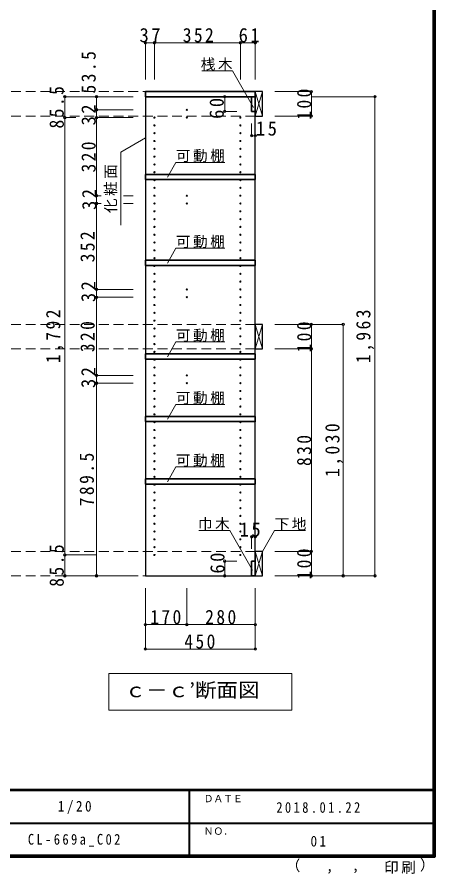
# Model space of a CAD drawing. Units: millimetres, scale not verified. Extents: x -3922 to 3878, y -2932 to 2722.
# Drawn here: x 2167 to 3878, y -2932 to 578 of the extents above; entities that cross this region are included whole.
import ezdxf
from ezdxf.enums import TextEntityAlignment as Align

# ---------------------------------------------------------------- set-up
doc = ezdxf.new("R2010")
doc.units = ezdxf.units.MM
doc.header["$LTSCALE"] = 20
doc.header["$PDMODE"] = 32
doc.header["$PDSIZE"] = 10
doc.linetypes.add('DASHED2', pattern=[3, 2, -1])
for name, color, linetype, lineweight in [('0-2', 2, 'Continuous', 35), ('0-4_可動棚', 3, 'Continuous', 25), ('0-5_側板', 4, 'Continuous', 9), ('0-7_桟木・巾木', 2, 'Continuous', 35), ('0-8', 3, 'Continuous', 25), ('0-A_文字', 7, 'Continuous', 18), ('0-B_寸法', 7, 'Continuous', 9), ('F-1_枠', 6, 'Continuous', 40)]:
    doc.layers.add(name, color=color, linetype=linetype, lineweight=lineweight)
doc.layers.add('F-A_文字', color=7, linetype='Continuous')
doc.styles.add('ＭＳ ゴシック', font='')
doc.styles.get('ＭＳ ゴシック').set_extended_font_data('MS Gothic')

msp = doc.modelspace()

# ---------------------------------------------------------------- linework, layer by layer
at = {"layer": '0-2'}
for p, q in [((2692.47, 272.73), (3142.47, 272.73)), ((3142.47, 272.73), (3142.47, 251.73))]:
    msp.add_line(p, q, dxfattribs=at)
msp.add_lwpolyline([(3142.47, 251.73), (2692.47, 251.73), (2692.47, 272.73)], dxfattribs=at)
at = {"layer": '0-4_可動棚', "color": 2, "lineweight": 35}
for p, q in [((2692.47, -87.27), (2692.47, -66.27)), ((3142.47, -66.27), (2692.47, -66.27)), ((2692.47, -439.27), (2692.47, -418.27)), ((3142.47, -418.27), (2692.47, -418.27)), ((2692.47, -823.27), (2692.47, -802.27)), ((3142.47, -802.27), (2692.47, -802.27)), ((2692.47, -1079.27), (2692.47, -1058.27)), ((3142.47, -1058.27), (2692.47, -1058.27)), ((2692.47, -1335.27), (2692.47, -1314.27)), ((3142.47, -1314.27), (2692.47, -1314.27))]:
    msp.add_line(p, q, dxfattribs=at)
for points in [[(3142.47, -66.27), (3142.47, -87.27), (2692.47, -87.27)], [(3142.47, -418.27), (3142.47, -439.27), (2692.47, -439.27)], [(3142.47, -802.27), (3142.47, -823.27), (2692.47, -823.27)], [(3142.47, -1058.27), (3142.47, -1079.27), (2692.47, -1079.27)], [(3142.47, -1314.27), (3142.47, -1335.27), (2692.47, -1335.27)]]:
    msp.add_lwpolyline(points, dxfattribs=at)
at = {"layer": '0-5_側板', "color": 3, "lineweight": 25}
for p, q in [((3142.47, 251.73), (2692.47, 251.73)), ((3142.47, -1711.27), (3142.47, 251.73))]:
    msp.add_line(p, q, dxfattribs=at)
msp.add_lwpolyline([(2692.47, 251.73), (2692.47, -1711.27), (3142.47, -1711.27)], dxfattribs=at)
at = {"layer": '0-5_側板'}
for centre in [(2862.47, 198.23), (2729.47, 166.23), (2862.47, 166.23), (3081.47, 166.23), (2729.47, 134.23), (3081.47, 134.23), (2729.47, 102.23), (2729.47, 70.23), (3081.47, 102.23), (3081.47, 70.23), (2729.47, 38.23), (3081.47, 38.23), (2729.47, 6.23), (3081.47, 6.23), (2729.47, -25.77), (3081.47, -25.77), (2729.47, -57.77), (3081.47, -57.77), (2729.47, -89.77), (3081.47, -89.77), (2729.47, -121.77), (3081.47, -121.77), (2729.47, -153.77), (2862.47, -153.77), (3081.47, -153.77), (2729.47, -185.77), (2862.47, -185.77), (3081.47, -185.77), (2729.47, -217.77), (3081.47, -217.77), (2729.47, -249.77), (2729.47, -281.77), (3081.47, -249.77), (3081.47, -281.77), (2729.47, -313.77), (3081.47, -313.77), (2729.47, -345.77), (3081.47, -345.77), (2729.47, -377.77), (3081.47, -377.77), (2729.47, -409.77), (3081.47, -409.77), (2729.47, -441.77), (3081.47, -441.77), (2729.47, -473.77), (3081.47, -473.77), (2729.47, -505.77), (3081.47, -505.77), (2729.47, -537.77), (2862.47, -537.77), (3081.47, -537.77), (2729.47, -569.77), (2862.47, -569.77), (3081.47, -569.77), (2729.47, -601.77), (2729.47, -633.77), (3081.47, -601.77), (3081.47, -633.77), (2729.47, -665.77), (3081.47, -665.77), (2729.47, -697.77), (3081.47, -697.77), (2729.47, -729.77), (3081.47, -729.77), (2729.47, -761.77), (3081.47, -761.77), (2729.47, -793.77), (3081.47, -793.77), (2729.47, -825.77), (3081.47, -825.77), (2729.47, -857.77), (3081.47, -857.77), (2729.47, -889.77), (2862.47, -889.77), (3081.47, -889.77), (2729.47, -921.77), (2862.47, -921.77), (3081.47, -921.77), (2729.47, -953.77), (3081.47, -953.77), (2729.47, -985.77), (2729.47, -1017.77), (3081.47, -985.77), (3081.47, -1017.77), (2729.47, -1049.77), (3081.47, -1049.77), (2729.47, -1081.77), (3081.47, -1081.77), (2729.47, -1113.77), (3081.47, -1113.77), (2729.47, -1145.77), (3081.47, -1145.77), (2729.47, -1177.77), (3081.47, -1177.77), (2729.47, -1209.77), (3081.47, -1209.77), (2729.47, -1241.77), (3081.47, -1241.77), (2729.47, -1273.77), (3081.47, -1273.77), (2729.47, -1305.77), (3081.47, -1305.77), (2729.47, -1337.77), (2729.47, -1369.77), (3081.47, -1337.77), (3081.47, -1369.77), (2729.47, -1401.77), (3081.47, -1401.77), (2729.47, -1433.77), (3081.47, -1433.77), (2729.47, -1465.77), (3081.47, -1465.77), (2729.47, -1497.77), (3081.47, -1497.77), (2729.47, -1529.77), (3081.47, -1529.77), (2729.47, -1561.77), (3081.47, -1561.77), (2729.47, -1593.77), (3081.47, -1593.77), (2729.47, -1625.77), (3081.47, -1625.77)]:
    msp.add_circle(centre, 2.5, dxfattribs=at)
at = {"layer": '0-7_桟木・巾木'}
for p, q in [((3142.47, 251.73), (3127.47, 251.73)), ((3127.47, 191.73), (3127.47, 251.73)), ((3142.47, 251.73), (3142.47, 191.73)), ((3127.47, -1651.27), (3142.47, -1651.27)), ((3142.47, -1651.27), (3142.47, -1711.27))]:
    msp.add_line(p, q, dxfattribs=at)
for points in [[(3142.47, 191.73), (3130.97, 191.73), (3127.47, 191.73)], [(3142.47, -1711.27), (3127.47, -1711.27), (3127.47, -1651.27)]]:
    msp.add_lwpolyline(points, dxfattribs=at)
at = {"layer": '0-8'}
for p, q in [((3142.47, 272.73), (3142.47, 172.73)), ((3172.47, 272.73), (3142.47, 272.73)), ((3172.47, 172.73), (3172.47, 272.73)), ((3142.47, 172.73), (3172.47, 172.73)), ((3142.47, -681.27), (3142.47, -781.27)), ((3172.47, -681.27), (3142.47, -681.27)), ((3172.47, -781.27), (3172.47, -681.27)), ((3142.47, -781.27), (3172.47, -781.27)), ((3142.47, -1611.27), (3142.47, -1711.27)), ((3172.47, -1611.27), (3142.47, -1611.27)), ((3172.47, -1711.27), (3172.47, -1611.27)), ((3142.47, -1711.27), (3172.47, -1711.27))]:
    msp.add_line(p, q, dxfattribs=at)
at = {"layer": '0-8', "color": 7, "lineweight": 18}
for p, q in [((3142.47, 172.73), (3172.47, 272.73)), ((3142.47, 272.73), (3172.47, 172.73)), ((3142.47, -781.27), (3172.47, -681.27)), ((3142.47, -681.27), (3172.47, -781.27)), ((3142.47, -1711.27), (3172.47, -1611.27)), ((3142.47, -1611.27), (3172.47, -1711.27))]:
    msp.add_line(p, q, dxfattribs=at)
at = {"layer": '0-A_文字'}
for p, q in [((2692.47, 82.66), (2592.47, 24.93)), ((2592.47, -275.07), (2592.47, 24.93)), ((2782.45, -77.79), (2817.47, -17.14)), ((3017.47, -17.14), (2817.47, -17.14)), ((2782.45, -429.79), (2817.47, -369.14)), ((3017.47, -369.14), (2817.47, -369.14)), ((2782.45, -813.79), (2817.47, -753.14)), ((3017.47, -753.14), (2817.47, -753.14)), ((2782.45, -1069.79), (2817.47, -1009.14)), ((3017.47, -1009.14), (2817.47, -1009.14)), ((2782.45, -1325.79), (2817.47, -1265.14)), ((3017.47, -1265.14), (2817.47, -1265.14)), ((3037.69, -1525.68), (2911.66, -1525.68)), ((3131.07, -1687.41), (3037.69, -1525.68)), ((3292.47, -2111.27), (3292.47, -2261.27)), ((2542.47, -2261.27), (3292.47, -2261.27))]:
    msp.add_line(p, q, dxfattribs=at)
for points in [[(3135.8, 208.2), (3049.12, 358.32), (2923.09, 358.32)], [(3172.47, -1611.27), (3221.89, -1525.68), (3347.91, -1525.68)], [(3292.47, -2111.27), (2542.47, -2111.27), (2542.47, -2261.27)]]:
    msp.add_lwpolyline(points, dxfattribs=at)
at = {"layer": '0-B_寸法', "color": 4}
for p, q in [((2692.47, 472.73), (2692.47, 322.73)), ((2692.47, 472.73), (3142.47, 472.73)), ((2729.47, 472.73), (2729.47, 322.73)), ((3081.47, 472.73), (3081.47, 322.73)), ((3142.47, 472.73), (3142.47, 322.73)), ((2362.47, 251.73), (2362.47, -1711.27)), ((2362.47, 251.73), (2492.47, 251.73)), ((2492.47, 251.73), (2492.47, 198.23)), ((2642.47, 251.73), (2492.47, 251.73)), ((3017.47, 251.73), (3017.47, 191.73)), ((3017.47, 251.73), (3067.47, 251.73)), ((3372.47, 272.73), (3222.47, 272.73)), ((3372.47, 272.73), (3372.47, 172.73)), ((3632.47, 251.73), (3372.47, 251.73)), ((3632.47, 251.73), (3632.47, -1711.27)), ((2492.47, 198.23), (2492.47, 166.23)), ((2642.47, 198.23), (2492.47, 198.23)), ((3017.47, 191.73), (3067.47, 191.73)), ((2362.47, 166.23), (2407.48, 166.23)), ((2492.47, 166.23), (2492.47, -153.77)), ((2642.47, 166.23), (2492.47, 166.23)), ((3127.47, 91.73), (3127.47, 141.73)), ((3142.47, 91.73), (3142.47, 141.73)), ((3372.47, 172.73), (3222.47, 172.73)), ((3127.47, 91.73), (3142.47, 91.73)), ((2492.47, -153.77), (2492.47, -185.77)), ((2510.96, -153.77), (2492.47, -153.77)), ((2642.47, -153.77), (2602.72, -153.77)), ((2492.47, -185.77), (2492.47, -537.77)), ((2510.96, -185.77), (2492.47, -185.77)), ((2642.47, -185.77), (2602.72, -185.77)), ((2492.47, -537.77), (2492.47, -569.77)), ((2642.47, -537.77), (2492.47, -537.77)), ((2492.47, -569.77), (2492.47, -889.77)), ((2642.47, -569.77), (2492.47, -569.77)), ((3502.47, -681.27), (3222.47, -681.27)), ((3372.47, -781.27), (3372.47, -681.27)), ((3502.47, -1711.27), (3502.47, -681.27)), ((3372.47, -781.27), (3222.47, -781.27)), ((3372.47, -1611.27), (3372.47, -781.27)), ((2492.47, -889.77), (2492.47, -921.77)), ((2642.47, -889.77), (2492.47, -889.77)), ((2642.47, -921.77), (2492.47, -921.77)), ((2492.47, -1711.27), (2492.47, -921.77)), ((3127.47, -1551.27), (3142.47, -1551.27)), ((3127.47, -1551.27), (3127.47, -1601.27)), ((3142.47, -1551.27), (3142.47, -1601.27)), ((3372.47, -1611.27), (3222.47, -1611.27)), ((3372.47, -1711.27), (3372.47, -1611.27)), ((2362.47, -1625.77), (2492.47, -1625.77)), ((3017.47, -1651.27), (3017.47, -1711.27)), ((3017.47, -1651.27), (3067.47, -1651.27)), ((2362.47, -1711.27), (2492.47, -1711.27)), ((2492.47, -1711.27), (2642.47, -1711.27)), ((3017.47, -1711.27), (3067.47, -1711.27)), ((3632.47, -1711.27), (3222.47, -1711.27)), ((2692.47, -2011.27), (2692.47, -1761.27)), ((2862.47, -1911.27), (2862.47, -1761.27)), ((3142.47, -2011.27), (3142.47, -1761.27)), ((2692.47, -1911.27), (3142.47, -1911.27)), ((2692.47, -2011.27), (3142.47, -2011.27))]:
    msp.add_line(p, q, dxfattribs=at)
at = {"layer": '0-B_寸法', "color": 4, "linetype": 'DASHED2'}
for p, q in [((3142.47, 272.73), (-3046.53, 272.73)), ((3142.47, 172.73), (-3046.53, 172.73)), ((3142.47, -681.27), (-3046.53, -681.27)), ((3142.47, -781.27), (-3046.53, -781.27)), ((3142.47, -1611.27), (-3046.53, -1611.27)), ((3142.47, -1711.27), (-3046.53, -1711.27))]:
    msp.add_line(p, q, dxfattribs=at)
at = {"layer": '0-B_寸法'}
for p in [(2692.47, 472.73), (2729.47, 472.73), (3081.47, 472.73), (3142.47, 472.73), (2362.47, 251.73), (2492.47, 251.73), (3017.47, 251.73), (3372.47, 272.73), (3632.47, 251.73), (2492.47, 198.23), (3017.47, 191.73), (3372.47, 172.73), (2362.47, 166.23), (2492.47, 166.23), (3127.47, 91.73), (3142.47, 91.73), (2492.47, -153.77), (2492.47, -185.77), (2492.47, -537.77), (2492.47, -569.77), (3372.47, -681.27), (3502.47, -681.27), (3372.47, -781.27), (2492.47, -889.77), (2492.47, -921.77), (3127.47, -1551.27), (3142.47, -1551.27), (3372.47, -1611.27), (2362.47, -1625.77), (3017.47, -1651.27), (2362.47, -1711.27), (2492.47, -1711.27), (3017.47, -1711.27), (3372.47, -1711.27), (3502.47, -1711.27), (3632.47, -1711.27), (2692.47, -1911.27), (2862.47, -1911.27), (3142.47, -1911.27), (2692.47, -2011.27), (3142.47, -2011.27)]:
    msp.add_point(p, dxfattribs=at)
at = {"layer": 'F-1_枠'}
for p, q in [((3871.3, 2722.29), (3871.3, -2864.37)), ((3874.63, 2722.29), (3874.63, -2864.37)), ((3877.97, 2722.29), (3877.97, -2864.37)), ((3877.97, -2587.71), (-3922.03, -2587.71)), ((3877.97, -2591.04), (-3922.03, -2591.04)), ((2871.3, -2591.04), (2871.3, -2857.71)), ((-22.03, -2724.37), (3871.3, -2724.38)), ((3877.97, -2857.71), (-3922.03, -2857.71)), ((3877.97, -2861.04), (-3922.03, -2861.04)), ((3877.97, -2864.37), (-3922.03, -2864.37))]:
    msp.add_line(p, q, dxfattribs=at)

# ---------------------------------------------------------------- texts
at = {"layer": '0-A_文字', "style": 'ＭＳ ゴシック', "width": 1.1}
msp.add_text('ｃ－ｃ’断面図', height=58.65, dxfattribs=at).set_placement((2607.47, -2226.27), align=Align.BOTTOM_LEFT)
at = {"layer": '0-A_文字', "char_height": 43.99, "attachment_point": 7, "style": 'ＭＳ ゴシック'}
for s, insert in [('\\T1.17;桟木', (2919.12, 358.32)), ('\\T1.17;可動棚', (2817.47, -17.14)), ('\\T1.17;可動棚', (2817.47, -369.14)), ('\\T1.17;可動棚', (2817.47, -753.14)), ('\\T1.17;可動棚', (2817.47, -1009.14)), ('\\T1.17;可動棚', (2817.47, -1265.14)), ('\\T1.17;巾木', (2907.69, -1525.68)), ('\\T1.17;下地', (3221.89, -1525.68))]:
    msp.add_mtext(s, dxfattribs=dict(at, insert=insert))
at = {"layer": '0-A_文字', "insert": (2577.47, -225.07), "char_height": 43.99, "attachment_point": 7, "rotation": 90, "style": 'ＭＳ ゴシック'}
msp.add_mtext('\\T1.17;化粧面', dxfattribs=at)
at = {"layer": '0-B_寸法', "char_height": 58.65, "attachment_point": 7, "style": 'ＭＳ ゴシック'}
for s, insert in [('\\T1.27;\\W0.95;37', (2668.47, 473.94)), ('\\T1.27;\\W0.9;352', (2845.47, 473.94)), ('\\T1.27;\\W0.95;61', (3074.47, 473.94)), ('\\T1.27;\\W0.95;15', (3145.36, 91.73)), ('\\T1.27;\\W0.95;15', (3078.62, -1551.27)), ('\\T1.27;\\W0.9;170', (2712.47, -1910.06)), ('\\T1.27;\\W0.9;280', (2937.47, -1910.06)), ('\\T1.27;\\W0.9;450', (2851.93, -2010.06))]:
    msp.add_mtext(s, dxfattribs=dict(at, insert=insert))
at = {"layer": '0-B_寸法', "char_height": 58.65, "attachment_point": 7, "rotation": 90, "style": 'ＭＳ ゴシック'}
for s, insert in [('\\T1.28;\\W0.9;53.5', (2489.86, 264.81)), ('\\T1.28;\\W0.9;85.5', (2359.15, 121.48)), ('\\T1.27;\\W0.9;100', (3372.47, 157.73)), ('\\T1.27;\\W0.95;32', (2489.86, 134.1)), ('\\T1.27;\\W0.95;60', (3014.27, 160.86)), ('\\T1.27;\\W0.9;320', (2489.86, -58.77)), ('\\T1.27;\\W0.95;32', (2492.47, -212.27)), ('\\T1.27;\\W0.9;352', (2485.56, -426.77)), ('\\T1.27;\\W0.95;32', (2488.96, -589.89)), ('\\T1.28;\\W0.9;1,792', (2359.15, -839.77)), ('\\T1.28;\\W0.9;1,963', (3629.15, -839.77)), ('\\T1.27;\\W0.9;320', (2485.56, -794.77)), ('\\T1.27;\\W0.9;100', (3372.47, -796.27)), ('\\T1.27;\\W0.95;32', (2488.96, -941.89)), ('\\T1.28;\\W0.9;1,030', (3502.47, -1306.27)), ('\\T1.27;\\W0.9;830', (3372.47, -1261.27)), ('\\T1.28;\\W0.9;789.5', (2482.47, -1426.52)), ('\\T1.28;\\W0.9;85.5', (2359.15, -1756.02)), ('\\T1.27;\\W0.9;100', (3372.47, -1726.27)), ('\\T1.27;\\W0.95;60', (3017.47, -1702.05))]:
    msp.add_mtext(s, dxfattribs=dict(at, insert=insert))
at = {"layer": 'F-A_文字', "style": 'ＭＳ ゴシック'}
for s, height, p in [('ＤＡＴＥ', 29.33, (2931.3, -2647.71)), ('ＮＯ．', 29.33, (2931.3, -2781.04)), ('（', 43.99, (3267.32, -2933.25)), ('）', 43.99, (3816.9, -2930.46)), (',', 43.99, (3432.15, -2933.25)), (',', 43.99, (3538.1, -2931.39))]:
    msp.add_text(s, height=height, dxfattribs=at).set_placement(p, align=Align.BOTTOM_LEFT)
at = {"layer": 'F-A_文字', "char_height": 43.99, "attachment_point": 7, "style": 'ＭＳ ゴシック'}
for s, insert in [('\\T1.38;\\W0.9;1/20', (2333.8, -2687.71)), ('\\T1.39;\\W0.85;2018.01.22', (3228.8, -2682.71)), ('\\T1.39;\\W0.85;CL-669a_C02', (2211.3, -2821.04)), ('\\T1.36;\\W0.9;01', (3368.8, -2821.04)), ('\\T1.17;印刷', (3670.07, -2932.32))]:
    msp.add_mtext(s, dxfattribs=dict(at, insert=insert))

doc.saveas('drawing.dxf')
